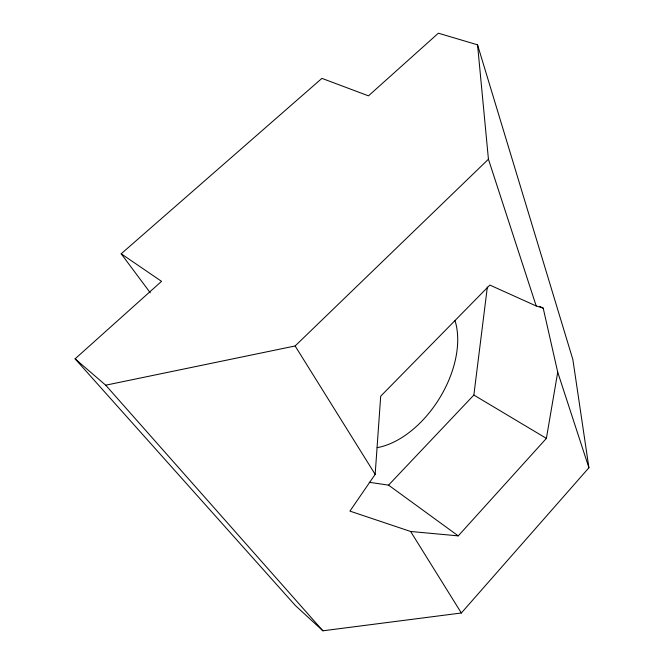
<?xml version="1.0" encoding="UTF-8"?>
<svg xmlns="http://www.w3.org/2000/svg" width="664" height="664" viewBox="0 0 664 664"><rect width="100%" height="100%" fill="white"/><g stroke="black" fill="none" stroke-linecap="round" stroke-linejoin="round"><path stroke-width="1" d="M557.719 372.189L546.389 438.389L458.243 535.881L410.626 531.474L349.92 511.114L375.16 474.362L380.696 396.184L489.849 285.072L536.197 305.971L543.202 308.113L557.719 372.189L588.91 467.763L461.347 612.996L322.878 630.8L295.331 605.493L75.09 358.842L161.543 281.345L121.188 253.781L321.924 78.369L368.487 95.84L438.364 33.2L477.549 44.82L572.866 359.548L588.91 467.763M369.25 482.296L388.548 485.135L473.864 395.047L487.343 287.072M75.09 358.842L105.709 385.195L295.123 345.969L488.43 159.219L477.549 44.82M539.533 306.303L543.202 308.113M473.864 395.047L546.389 438.389M388.548 485.135L458.243 535.881M105.709 385.195L322.878 630.8M121.188 253.781L150.247 292.766M295.123 345.969L375.16 474.362M410.626 531.474L461.347 612.996M488.43 159.219L536.197 305.971M455.031 320.646A84.859 52.489 -58.2 0 1 439.518 398.259A84.859 52.489 -58.2 0 1 377.177 447.652"/></g></svg>
